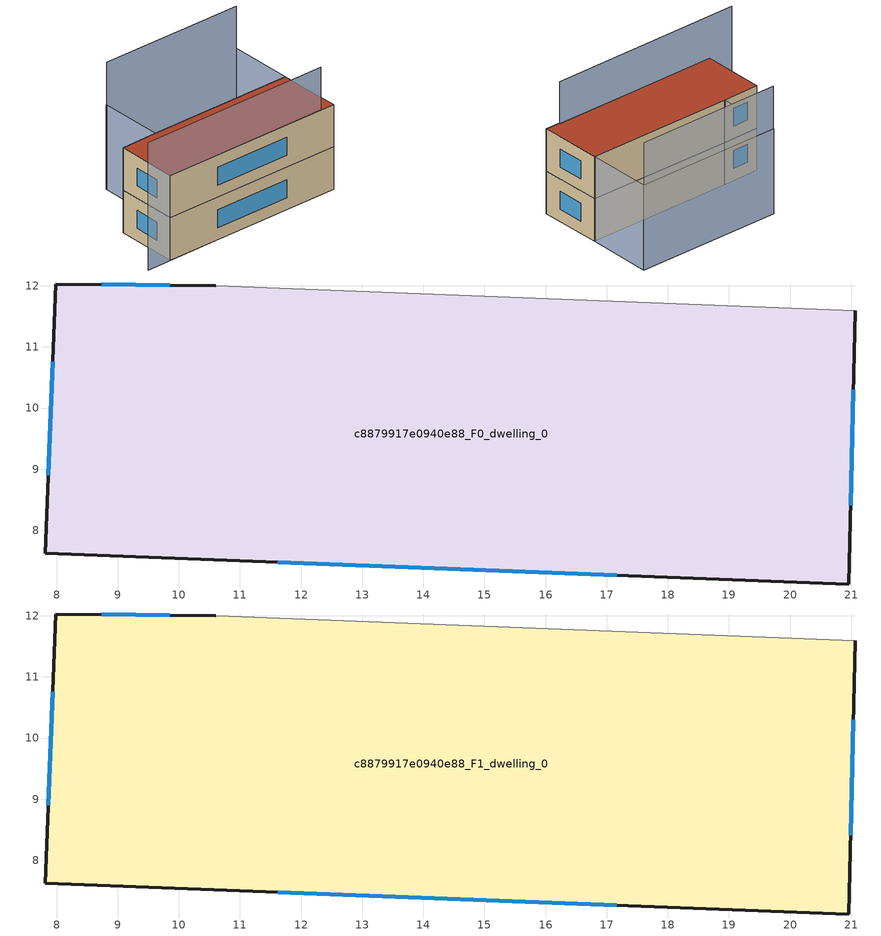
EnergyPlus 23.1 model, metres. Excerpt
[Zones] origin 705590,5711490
c8879917e0940e88_F0_dwelling_0
 floor ground (EU_floor_Construction): 21.06,11.59 20.96,7.12 7.82,7.62 7.98,12.03 10.61,12 z0
 wall outside (EU_wall_Construction): 10.61,12 7.98,12.03 7.82,7.62 20.96,7.12 21.06,11.59 z0:3
 wall adiabatic (EU_wall_Construction): 21.06,11.59 10.61,12 z0:3
 window (EU_Window_Construction): 11.62,7.48 17.16,7.27 / 7.94,10.76 7.87,8.9 / 9.85,12.01 8.74,12.02 / 20.99,8.41 21.04,10.3 z0.87:2.13
c8879917e0940e88_F1_dwelling_0
 floor to c8879917e0940e88_F0_dwelling_0 (EU_floor_Construction): 21.06,11.59 20.96,7.12 7.82,7.62 7.98,12.03 10.61,12 z3
 wall outside (EU_wall_Construction): 10.61,12 7.98,12.03 7.82,7.62 20.96,7.12 21.06,11.59 z3:6
 wall adiabatic (EU_wall_Construction): 21.06,11.59 10.61,12 z3:6
 window (EU_Window_Construction): 11.62,7.48 17.16,7.27 / 7.94,10.76 7.87,8.9 / 9.85,12.01 8.74,12.02 / 20.99,8.41 21.04,10.3 z3.87:5.13
 roof outside (EU_roof_Construction): 20.96,7.12 21.06,11.59 10.61,12 7.98,12.03 7.82,7.62 z6
shading: 6.02,7.68 19.96,7.22 / 21.21,16.16 10.78,16.55 z0:9; 10.61,12 10.78,16.58 / 10.78,16.58 21.24,16.17 / 21.24,16.17 21.07,11.59 / 21.07,11.59 10.61,12 z0:6
[Building]
EU S2 Campaign: North Axis=0; Terrain=City; Solar Distribution=FullExterior
[Site:Location]
London: Latitude=51.5; Longitude=-0.5; Time Zone=0; Elevation=25
[SizingPeriod:WeatherFileDays]
AnnualSizingPeriod: Begin Month=1; Begin Day of Month=1; End Month=12; End Day of Month=31; Day of Week for Start Day=Monday; Use Weather File Daylight Saving Period=No; Use Weather File Rain and Snow Indicators=No
[MATERIAL]
EU_InternalMass_Material: Roughness=MediumRough; Thickness=0.1; Conductivity=1; Density=1800; Specific Heat=900; Thermal Absorptance=0.9; Solar Absorptance=0.7; Visible Absorptance=0.7
[MATERIAL:NOMASS] Roughness=MediumRough; Thermal Absorptance=0.9; Solar Absorptance=0.7; Visible Absorptance=0.7
Name | Thermal Resistance
EU_wall_NoMass | 0.724719
EU_roof_NoMass | 2.98947
EU_floor_NoMass | 2.39157
[WINDOWMATERIAL:SIMPLEGLAZINGSYSTEM]
EU_Window_SimpleGlazing: UFactor=2.63425; Solar Heat Gain Coefficient=0.76; Visible Transmittance=0.76
[CONSTRUCTION]
EU_wall_Construction: EU_wall_NoMass
EU_roof_Construction: EU_roof_NoMass
EU_floor_Construction: EU_floor_NoMass
EU_Window_Construction: EU_Window_SimpleGlazing
EU_InternalMass_Construction: EU_InternalMass_Material
[ZONE] Type=1; Multiplier=1; Ceiling Height=autocalculate; Volume=175.944; Floor Area=autocalculate; Part of Total Floor Area=Yes
c8879917e0940e88_F0_dwelling_0; c8879917e0940e88_F1_dwelling_0
[INTERNALMASS] Construction=EU_InternalMass_Construction; Surface Area=58.6479
Name | Zone or ZoneList
c8879917e0940e88_F0_dwelling_0_EU_InternalMass | c8879917e0940e88_F0_dwelling_0
c8879917e0940e88_F1_dwelling_0_EU_InternalMass | c8879917e0940e88_F1_dwelling_0
[OTHEREQUIPMENT] Fuel Type=Electricity; Design Level Calculation Method=Watts/Area; Power per Zone Floor Area=1; Fraction Latent=0; Fraction Radiant=0; Fraction Lost=0; Carbon Dioxide Generation Rate=0; EndUse Subcategory=EU_Step8_InternalGains
Name | Zone or ZoneList or Space or SpaceList | Schedule
EU_Step8_InternalGain_c8879917e0940e88_F0_dwelling_0_f000 | c8879917e0940e88_F0_dwelling_0 | EU_Step8_GainSchedule_c8879917e0940e88_F0_dwelling_0_f000
EU_Step8_InternalGain_c8879917e0940e88_F1_dwelling_0_f000 | c8879917e0940e88_F1_dwelling_0 | EU_Step8_GainSchedule_c8879917e0940e88_F1_dwelling_0_f000
[ZONEVENTILATION:DESIGNFLOWRATE] Schedule=EU_AlwaysOn; Design Flow Rate Calculation Method=AirChanges/Hour; Air Changes per Hour=0.418135; Ventilation Type=Natural; Fan Pressure Rise=0; Fan Total Efficiency=1; Constant Term Coefficient=1; Temperature Term Coefficient=0; Velocity Term Coefficient=0; Velocity Squared Term Coefficient=0; Minimum Indoor Temperature=-100; Maximum Indoor Temperature=100; Delta Temperature=-100; Minimum Outdoor Temperature=-100; Maximum Outdoor Temperature=100; Maximum Wind Speed=40
Name | Zone or ZoneList or Space or SpaceList
EU_ConstantAir_c8879917e0940e88_F0_dwelling_0 | c8879917e0940e88_F0_dwelling_0
EU_ConstantAir_c8879917e0940e88_F1_dwelling_0 | c8879917e0940e88_F1_dwelling_0
[HVACTEMPLATE:THERMOSTAT] Constant Heating Setpoint=20; Constant Cooling Setpoint=50
EU_HeatOnly_c8879917e0940e88_F0_dwelling_0; EU_HeatOnly_c8879917e0940e88_F1_dwelling_0
[HVACTEMPLATE:ZONE:IDEALLOADSAIRSYSTEM] System Availability Schedule=EU_AlwaysOn; Maximum Heating Supply Air Temperature=50; Minimum Cooling Supply Air Temperature=13; Maximum Heating Supply Air Humidity Ratio=0.0156; Minimum Cooling Supply Air Humidity Ratio=0.0077; Heating Limit=NoLimit; Cooling Limit=NoLimit; Heating Availability Schedule=EU_AlwaysOn; Cooling Availability Schedule=EU_CoolingOff; Dehumidification Control Type=ConstantSensibleHeatRatio; Cooling Sensible Heat Ratio=0.7; Dehumidification Setpoint=60; Humidification Control Type=None; Humidification Setpoint=30; Outdoor Air Method=None; Outdoor Air Flow Rate per Person=0.00944; Outdoor Air Flow Rate per Zone Floor Area=0; Outdoor Air Flow Rate per Zone=0; Demand Controlled Ventilation Type=None; Outdoor Air Economizer Type=NoEconomizer; Heat Recovery Type=None; Sensible Heat Recovery Effectiveness=0.7; Latent Heat Recovery Effectiveness=0.65
Name | Template Thermostat
c8879917e0940e88_F0_dwelling_0 | EU_HeatOnly_c8879917e0940e88_F0_dwelling_0
c8879917e0940e88_F1_dwelling_0 | EU_HeatOnly_c8879917e0940e88_F1_dwelling_0
[SIZING:ZONE] Zone Cooling Design Supply Air Temperature Input Method=SupplyAirTemperature; Zone Cooling Design Supply Air Temperature=13; Zone Heating Design Supply Air Temperature Input Method=SupplyAirTemperature; Zone Heating Design Supply Air Temperature=50; Zone Cooling Design Supply Air Humidity Ratio=0.008; Zone Heating Design Supply Air Humidity Ratio=0.008; Cooling Design Air Flow Method=DesignDay; Cooling Design Air Flow Rate=0; Cooling Minimum Air Flow per Zone Floor Area=0.000762; Cooling Minimum Air Flow=0; Cooling Minimum Air Flow Fraction=0.2; Heating Design Air Flow Method=DesignDay; Heating Design Air Flow Rate=0; Heating Maximum Air Flow per Zone Floor Area=0.002032; Heating Maximum Air Flow=0.141576; Heating Maximum Air Flow Fraction=0.3; Account for Dedicated Outdoor Air System=No; Dedicated Outdoor Air System Control Strategy=NeutralSupplyAir; Dedicated Outdoor Air Low Setpoint Temperature for Design=autosize; Dedicated Outdoor Air High Setpoint Temperature for Design=autosize; Zone Load Sizing Method=Sensible Load Only No Latent Load; Zone Latent Cooling Design Supply Air Humidity Ratio Input Method=HumidityRatioDifference; Zone Cooling Design Supply Air Humidity Ratio Difference=0.005; Zone Latent Heating Design Supply Air Humidity Ratio Input Method=HumidityRatioDifference; Zone Humidification Design Supply Air Humidity Ratio Difference=0.005
c8879917e0940e88_F0_dwelling_0; c8879917e0940e88_F1_dwelling_0
[SCHEDULE:CONSTANT]
Name | Hourly Value
EU_AlwaysOn | 1
EU_CoolingOff | 0
[SCHEDULE:FILE] Column Number=1; Rows to Skip at Top=0; Number of Hours of Data=8760; Column Separator=Comma; Interpolate to Timestep=No; Minutes per Item=60; Adjust Schedule for Daylight Savings=Yes
Name | File
EU_Step8_GainSchedule_c8879917e0940e88_F0_dwelling_0_f000 | ../../schedules/c8879917e0940e88/c8879917e0940e88_F0_dwelling_0_f000_gain.csv
EU_Step8_GainSchedule_c8879917e0940e88_F1_dwelling_0_f000 | ../../schedules/c8879917e0940e88/c8879917e0940e88_F1_dwelling_0_f000_gain.csv
